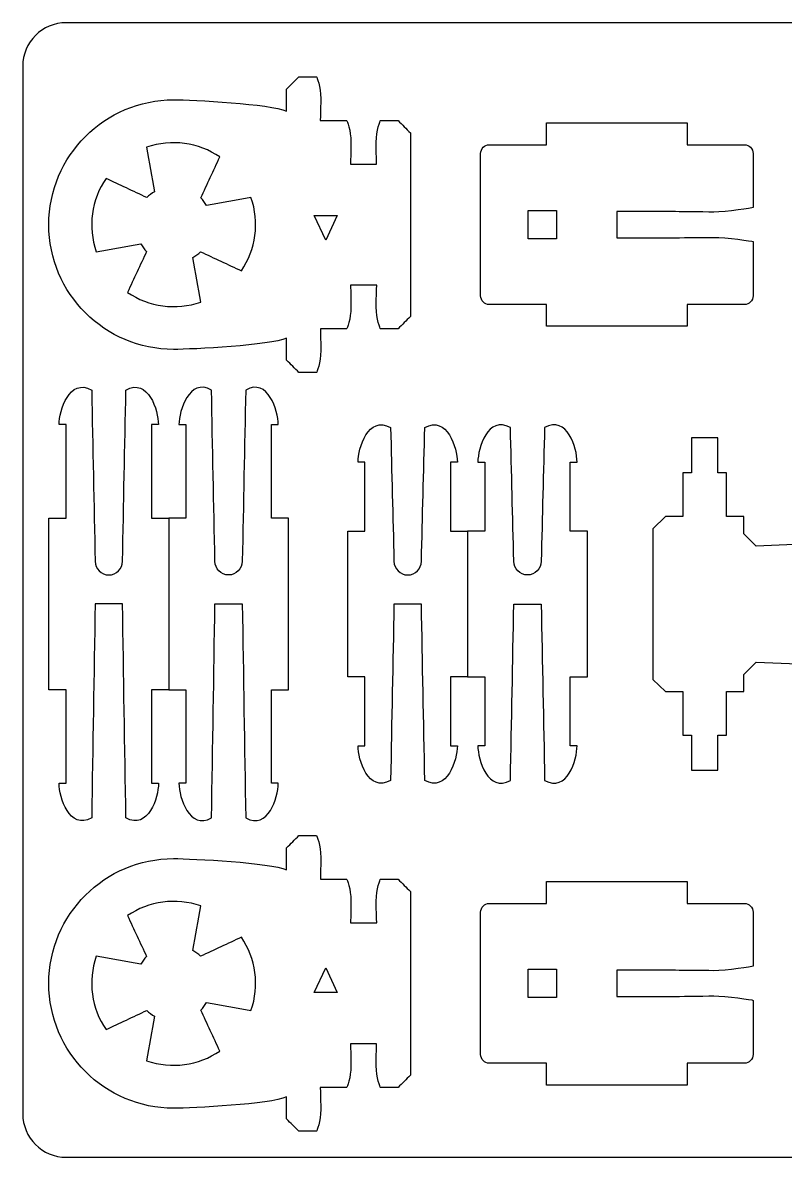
# Model space of a CAD drawing. Extents: x 0 to 680, y 0 to 410.
# Drawn here: x 0 to 87.4, y 0 to 130 of the extents above; entities that cross this region are included whole.
import ezdxf

# ---------------------------------------------------------------- set-up
doc = ezdxf.new("R2010")
doc.units = 0
doc.header["$MEASUREMENT"] = 0
doc.layers.add('DEFAULT', color=18, linetype='CONTINUOUS')

msp = doc.modelspace()

# ---------------------------------------------------------------- linework, layer by layer
at = {"layer": 'DEFAULT', "color": 1}
for points in [[(36.05, 107.92), (34.72, 105.1), (33.4, 107.92)], [(57.91, 108.49), (61.15, 108.49), (61.15, 105.24), (57.91, 105.24)], [(33.4, 18.88), (34.72, 21.7), (36.05, 18.88)], [(57.91, 21.56), (61.15, 21.56), (61.15, 18.32), (57.91, 18.32)]]:
    msp.add_lwpolyline(points, close=True, dxfattribs=at)
msp.add_lwpolyline([(95.46, 70.53), (84.04, 70.03), (82.62, 71.44), (82.62, 73.44), (80.63, 73.44), (80.63, 78.44), (79.63, 78.44), (79.63, 82.45), (76.63, 82.45), (76.63, 78.44), (75.63, 78.44), (75.63, 73.44), (73.63, 73.44), (72.21, 72.03), (72.21, 54.74), (73.63, 53.36), (75.63, 53.36), (75.63, 48.36), (76.63, 48.36), (76.63, 44.36), (79.63, 44.36), (79.63, 48.36), (80.63, 48.36), (80.63, 53.36), (82.62, 53.36), (82.62, 55.32), (84.04, 56.74), (95.46, 56.27)], dxfattribs=at)
for points, knots in [([(215, 0.01), (145, 0.01), (75, 0.01), (5, 0.01), (2.24, 0.01), (0.01, 2.25), (0.01, 5), (0.01, 45), (0.01, 85.01), (0.01, 125.01), (0.01, 127.77), (2.24, 130), (5, 130), (75, 130), (145, 130), (215, 130), (217.76, 130), (220, 127.77), (220, 125.01), (220, 85.01), (220, 45), (220, 5), (220, 2.25), (217.76, 0.01), (215, 0.01)], [0, 0, 0, 0, 595.271, 595.271, 595.271, 596.271, 596.271, 596.271, 936.431, 936.431, 936.431, 937.431, 937.431, 937.431, 1532.702, 1532.702, 1532.702, 1533.702, 1533.702, 1533.702, 1873.862, 1873.862, 1873.862, 1874.862, 1874.862, 1874.862, 1874.862]), ([(34.15, 92.43), (34.15, 93.81), (34.11, 94.59), (34.11, 94.93), (35.11, 94.93), (36.11, 94.93), (37.1, 94.93), (37.16, 94.93), (37.61, 96.04), (37.61, 97.43), (37.61, 98.81), (37.56, 99.59), (37.57, 99.93), (38.56, 99.93), (39.56, 99.93), (40.56, 99.93), (40.56, 99.59), (40.51, 98.81), (40.51, 97.42), (40.51, 96.05), (40.96, 94.92), (41.01, 94.92), (41.68, 94.92), (42.35, 94.93), (43.01, 94.93), (43.48, 95.4), (43.95, 95.87), (44.42, 96.34), (44.42, 103.35), (44.42, 110.37), (44.42, 117.38), (43.95, 117.85), (43.48, 118.32), (43.01, 118.8), (42.35, 118.8), (41.68, 118.8), (41.01, 118.8), (40.95, 118.8), (40.51, 117.68), (40.5, 116.3), (40.5, 114.92), (40.55, 114.14), (40.55, 113.8), (39.55, 113.8), (38.55, 113.8), (37.56, 113.8), (37.55, 114.14), (37.61, 114.92), (37.61, 116.3), (37.61, 117.68), (37.16, 118.8), (37.1, 118.8), (37.1, 118.8), (37.09, 118.8), (37.09, 118.8), (36.09, 118.8), (35.1, 118.8), (34.1, 118.8), (34.1, 119.14), (34.14, 119.92), (34.15, 121.3), (34.15, 122.68), (33.7, 123.8), (33.65, 123.8), (32.98, 123.81), (32.31, 123.81), (31.65, 123.81), (31.18, 123.34), (30.7, 122.87), (30.23, 122.39), (30.23, 121.56), (30.23, 120.72), (30.23, 119.88), (28.43, 120.7), (19.42, 121.17), (17.3, 121.17), (9.42, 121.17), (3, 114.75), (3, 106.86), (3, 98.98), (9.42, 92.56), (17.3, 92.57), (19.42, 92.57), (28.43, 93.03), (30.24, 93.86), (30.24, 93.02), (30.24, 92.18), (30.24, 91.34), (30.71, 90.87), (31.18, 90.4), (31.65, 89.93), (32.32, 89.93), (32.98, 89.93), (33.65, 89.93), (33.71, 89.93), (34.15, 91.05), (34.15, 92.43)], [12.33393, 12.33393, 12.33393, 12.33393, 13.33393, 13.33393, 13.33393, 21.823936, 21.823936, 21.823936, 22.823936, 22.823936, 22.823936, 23.823936, 23.823936, 23.823936, 32.303959, 32.303959, 32.303959, 33.303959, 33.303959, 33.303959, 34.303959, 34.303959, 34.303959, 39.973968, 39.973968, 39.973968, 45.630822, 45.630822, 45.630822, 105.290822, 105.290822, 105.290822, 110.947677, 110.947677, 110.947677, 116.617677, 116.617677, 116.617677, 117.617677, 117.617677, 117.617677, 118.617677, 118.617677, 118.617677, 127.107677, 127.107677, 127.107677, 128.107677, 128.107677, 128.107677, 129.107677, 129.107677, 129.107677, 129.139299, 129.139299, 129.139299, 137.619299, 137.619299, 137.619299, 138.619299, 138.619299, 138.619299, 139.619299, 139.619299, 139.619299, 145.289308, 145.289308, 145.289308, 150.960305, 150.960305, 150.960305, 158.080305, 158.080305, 158.080305, 159.080305, 159.080305, 159.080305, 160.080305, 160.080305, 160.080305, 161.080305, 161.080305, 161.080305, 162.080305, 162.080305, 162.080305, 169.220305, 169.220305, 169.220305, 174.884234, 174.884234, 174.884234, 180.554234, 180.554234, 180.554234, 181.554234, 181.554234, 181.554234, 181.554234]), ([(53.47, 97.71), (55.65, 97.71), (57.84, 97.71), (60.03, 97.71), (60.03, 96.88), (60.03, 96.05), (60.03, 95.22), (65.39, 95.22), (70.76, 95.22), (76.12, 95.22), (76.12, 96.05), (76.12, 96.88), (76.12, 97.71), (78.31, 97.71), (80.5, 97.71), (82.68, 97.71), (83.23, 97.71), (83.68, 98.16), (83.68, 98.71), (83.68, 100.78), (83.68, 102.85), (83.68, 104.92), (83.65, 104.98), (80.54, 105.41), (79.19, 105.41), (77.8, 105.41), (74.9, 105.36), (74.56, 105.36), (72.4, 105.36), (70.24, 105.36), (68.08, 105.36), (68.08, 106.36), (68.08, 107.36), (68.08, 108.36), (70.23, 108.36), (72.39, 108.36), (74.55, 108.36), (74.9, 108.36), (77.8, 108.31), (79.18, 108.31), (80.57, 108.32), (83.68, 108.76), (83.68, 108.82), (83.68, 110.88), (83.68, 112.95), (83.68, 115.01), (83.68, 115.57), (83.23, 116.02), (82.68, 116.02), (80.5, 116.02), (78.31, 116.02), (76.12, 116.02), (76.12, 116.85), (76.12, 117.68), (76.12, 118.52), (70.76, 118.52), (65.39, 118.52), (60.03, 118.52), (60.03, 117.68), (60.03, 116.85), (60.03, 116.02), (57.84, 116.02), (55.65, 116.02), (53.47, 116.02), (52.91, 116.02), (52.47, 115.57), (52.47, 115.01), (52.47, 109.58), (52.47, 104.15), (52.47, 98.71), (52.47, 98.16), (52.91, 97.71), (53.47, 97.71)], [1, 1, 1, 1, 19.602, 19.602, 19.602, 26.682, 26.682, 26.682, 72.301, 72.301, 72.301, 79.381, 79.381, 79.381, 97.981, 97.981, 97.981, 98.981, 98.981, 98.981, 116.571, 116.571, 116.571, 117.571, 117.571, 117.571, 118.571, 118.571, 118.571, 136.942003, 136.942003, 136.942003, 145.442003, 145.442003, 145.442003, 163.804003, 163.804003, 163.804003, 164.804003, 164.804003, 164.804003, 165.804003, 165.804003, 165.804003, 183.364003, 183.364003, 183.364003, 184.364003, 184.364003, 184.364003, 202.964003, 202.964003, 202.964003, 210.054003, 210.054003, 210.054003, 255.673003, 255.673003, 255.673003, 262.763003, 262.763003, 262.763003, 281.365003, 281.365003, 281.365003, 282.365003, 282.365003, 282.365003, 328.575003, 328.575003, 328.575003, 329.575003, 329.575003, 329.575003, 329.575003]), ([(12.01, 99.1), (12.74, 100.66), (13.47, 102.23), (14.2, 103.79), (13.94, 104.06), (13.71, 104.35), (13.53, 104.66), (11.83, 104.36), (10.13, 104.06), (8.44, 103.76), (7.44, 106.61), (7.89, 109.73), (9.55, 112.16), (11.11, 111.43), (12.67, 110.7), (14.23, 109.97), (14.49, 110.23), (14.79, 110.46), (15.1, 110.64), (14.8, 112.33), (14.5, 114.03), (14.2, 115.73), (17.05, 116.73), (20.17, 116.28), (22.59, 114.62), (21.86, 113.06), (21.14, 111.5), (20.41, 109.94), (20.66, 109.68), (20.89, 109.38), (21.07, 109.07), (22.77, 109.37), (24.47, 109.67), (26.16, 109.97), (27.17, 107.12), (26.71, 104), (25.06, 101.58), (23.5, 102.31), (21.94, 103.03), (20.38, 103.76), (20.11, 103.5), (19.82, 103.28), (19.51, 103.09), (19.81, 101.4), (20.11, 99.7), (20.41, 98), (17.56, 97), (14.44, 97.45), (12.01, 99.1)], [0, 0, 0, 0, 14.665064, 14.665064, 14.665064, 15.665064, 15.665064, 15.665064, 30.318644, 30.318644, 30.318644, 31.318644, 31.318644, 31.318644, 45.979483, 45.979483, 45.979483, 46.979483, 46.979483, 46.979483, 61.64291, 61.64291, 61.64291, 62.64291, 62.64291, 62.64291, 77.286528, 77.286528, 77.286528, 78.286528, 78.286528, 78.286528, 92.938371, 92.938371, 92.938371, 93.938371, 93.938371, 93.938371, 108.594373, 108.594373, 108.594373, 109.594373, 109.594373, 109.594373, 124.247953, 124.247953, 124.247953, 125.247953, 125.247953, 125.247953, 125.247953]), ([(16.73, 53.57), (16.08, 53.57), (15.43, 53.57), (14.77, 53.57), (14.77, 50), (14.77, 46.43), (14.77, 42.86), (15.03, 42.86), (15.3, 42.86), (15.56, 42.86), (15.56, 41.24), (14.38, 37.46), (11.83, 38.89), (11.7, 47.06), (11.57, 55.23), (11.44, 63.41), (10.39, 63.41), (9.35, 63.41), (8.3, 63.41), (8.17, 55.23), (8.04, 47.06), (7.91, 38.89), (5.36, 37.46), (4.18, 41.24), (4.18, 42.86), (4.45, 42.86), (4.71, 42.86), (4.97, 42.86), (4.97, 46.43), (4.97, 50), (4.97, 53.57), (4.31, 53.57), (3.66, 53.57), (3.01, 53.57), (3.01, 60.13), (3.01, 66.69), (3.01, 73.25), (3.66, 73.25), (4.31, 73.25), (4.97, 73.25), (4.97, 76.81), (4.97, 80.38), (4.97, 83.95), (4.7, 83.95), (4.44, 83.95), (4.18, 83.95), (4.18, 85.57), (5.36, 89.35), (7.91, 87.92), (8.04, 81.38), (8.17, 74.84), (8.3, 68.29), (8.3, 67.43), (9, 66.73), (9.87, 66.73), (10.74, 66.73), (11.44, 67.43), (11.44, 68.29), (11.57, 74.84), (11.7, 81.38), (11.83, 87.92), (14.38, 89.35), (15.55, 85.57), (15.55, 83.95), (15.29, 83.95), (15.03, 83.95), (14.77, 83.95), (14.77, 80.38), (14.77, 76.81), (14.77, 73.25), (15.42, 73.25), (16.08, 73.25), (16.73, 73.25)], [0, 0, 0, 0, 5.547, 5.547, 5.547, 35.902, 35.902, 35.902, 38.129, 38.129, 38.129, 39.129, 39.129, 39.129, 108.637992, 108.637992, 108.637992, 117.524992, 117.524992, 117.524992, 187.033823, 187.033823, 187.033823, 188.033823, 188.033823, 188.033823, 190.268823, 190.268823, 190.268823, 220.623829, 220.623829, 220.623829, 226.178829, 226.178829, 226.178829, 281.951829, 281.951829, 281.951829, 287.506829, 287.506829, 287.506829, 317.838829, 317.838829, 317.838829, 320.061829, 320.061829, 320.061829, 321.061829, 321.061829, 321.061829, 376.71606, 376.71606, 376.71606, 377.71606, 377.71606, 377.71606, 378.71606, 378.71606, 378.71606, 434.37011, 434.37011, 434.37011, 435.37011, 435.37011, 435.37011, 437.60311, 437.60311, 437.60311, 467.935111, 467.935111, 467.935111, 473.492111, 473.492111, 473.492111, 473.492111]), ([(21.64, 38.89), (19.08, 37.46), (17.91, 41.24), (17.91, 42.86), (18.17, 42.86), (18.43, 42.86), (18.7, 42.86), (18.69, 46.43), (18.69, 50), (18.69, 53.57), (18.04, 53.57), (17.38, 53.57), (16.73, 53.57), (16.73, 60.13), (16.73, 66.69), (16.73, 73.25), (17.38, 73.25), (18.04, 73.25), (18.69, 73.25), (18.69, 76.81), (18.69, 80.38), (18.69, 83.95), (18.43, 83.95), (18.17, 83.95), (17.91, 83.95), (17.91, 85.57), (19.08, 89.35), (21.63, 87.92), (21.76, 81.38), (21.89, 74.84), (22.03, 68.29), (22.03, 67.43), (22.73, 66.73), (23.6, 66.73), (24.46, 66.73), (25.16, 67.43), (25.16, 68.29), (25.29, 74.84), (25.42, 81.38), (25.55, 87.92), (28.1, 89.35), (29.28, 85.57), (29.28, 83.95), (29.02, 83.95), (28.75, 83.95), (28.49, 83.95), (28.49, 80.38), (28.49, 76.81), (28.49, 73.25), (29.15, 73.25), (29.8, 73.25), (30.45, 73.25), (30.45, 66.69), (30.45, 60.13), (30.45, 53.57), (29.8, 53.57), (29.15, 53.57), (28.5, 53.57), (28.5, 50), (28.5, 46.43), (28.5, 42.86), (28.76, 42.86), (29.02, 42.86), (29.28, 42.86), (29.28, 41.24), (28.11, 37.46), (25.56, 38.89), (25.42, 47.06), (25.29, 55.23), (25.16, 63.41), (24.12, 63.41), (23.07, 63.41), (22.03, 63.41), (21.9, 55.23), (21.77, 47.06), (21.64, 38.89)], [69.508832, 69.508832, 69.508832, 69.508832, 70.508832, 70.508832, 70.508832, 72.744832, 72.744832, 72.744832, 103.099838, 103.099838, 103.099838, 108.654838, 108.654838, 108.654838, 164.427838, 164.427838, 164.427838, 169.982838, 169.982838, 169.982838, 200.314838, 200.314838, 200.314838, 202.537838, 202.537838, 202.537838, 203.537838, 203.537838, 203.537838, 259.192069, 259.192069, 259.192069, 260.192069, 260.192069, 260.192069, 261.192069, 261.192069, 261.192069, 316.846119, 316.846119, 316.846119, 317.846119, 317.846119, 317.846119, 320.078119, 320.078119, 320.078119, 350.410121, 350.410121, 350.410121, 355.966121, 355.966121, 355.966121, 411.739121, 411.739121, 411.739121, 417.286121, 417.286121, 417.286121, 447.641121, 447.641121, 447.641121, 449.866121, 449.866121, 449.866121, 450.866121, 450.866121, 450.866121, 520.375129, 520.375129, 520.375129, 529.262129, 529.262129, 529.262129, 598.77096, 598.77096, 598.77096, 598.77096]), ([(50.97, 55.06), (50.32, 55.06), (49.67, 55.06), (49.01, 55.06), (49.01, 52.43), (49.01, 49.79), (49.01, 47.16), (49.27, 47.16), (49.53, 47.16), (49.8, 47.16), (49.8, 45.53), (48.63, 41.76), (46.07, 43.19), (45.94, 49.93), (45.81, 56.67), (45.68, 63.4), (44.63, 63.4), (43.59, 63.4), (42.54, 63.4), (42.41, 56.67), (42.28, 49.93), (42.15, 43.19), (39.6, 41.76), (38.42, 45.53), (38.42, 47.16), (38.68, 47.16), (38.95, 47.16), (39.21, 47.16), (39.21, 49.79), (39.21, 52.43), (39.21, 55.06), (38.55, 55.06), (37.9, 55.06), (37.25, 55.06), (37.25, 60.62), (37.25, 66.18), (37.25, 71.74), (37.9, 71.74), (38.55, 71.74), (39.21, 71.74), (39.21, 74.38), (39.21, 77.01), (39.21, 79.65), (38.95, 79.65), (38.68, 79.65), (38.42, 79.65), (38.42, 81.27), (39.6, 85.05), (42.15, 83.62), (42.28, 78.51), (42.41, 73.4), (42.54, 68.29), (42.54, 67.43), (43.25, 66.73), (44.11, 66.73), (44.98, 66.73), (45.68, 67.43), (45.68, 68.29), (45.81, 73.4), (45.94, 78.51), (46.07, 83.62), (48.62, 85.05), (49.8, 81.27), (49.8, 79.65), (49.53, 79.65), (49.27, 79.65), (49.01, 79.65), (49.01, 77.01), (49.01, 74.38), (49.01, 71.74), (49.67, 71.74), (50.32, 71.74), (50.97, 71.74)], [0, 0, 0, 0, 5.556, 5.556, 5.556, 27.958002, 27.958002, 27.958002, 30.190002, 30.190002, 30.190002, 31.190002, 31.190002, 31.190002, 88.510886, 88.510886, 88.510886, 97.398886, 97.398886, 97.398886, 154.719577, 154.719577, 154.719577, 155.719577, 155.719577, 155.719577, 157.943577, 157.943577, 157.943577, 180.345577, 180.345577, 180.345577, 185.900577, 185.900577, 185.900577, 233.187577, 233.187577, 233.187577, 238.742577, 238.742577, 238.742577, 261.144577, 261.144577, 261.144577, 263.368577, 263.368577, 263.368577, 264.368577, 264.368577, 264.368577, 307.833906, 307.833906, 307.833906, 308.833906, 308.833906, 308.833906, 309.833906, 309.833906, 309.833906, 353.299056, 353.299056, 353.299056, 354.299056, 354.299056, 354.299056, 356.531056, 356.531056, 356.531056, 378.933058, 378.933058, 378.933058, 384.489058, 384.489058, 384.489058, 384.489058]), ([(62.74, 55.06), (62.74, 52.43), (62.73, 49.79), (62.73, 47.16), (63, 47.16), (63.26, 47.16), (63.52, 47.16), (63.52, 45.53), (62.35, 41.76), (59.8, 43.19), (59.67, 49.93), (59.54, 56.67), (59.4, 63.4), (58.36, 63.4), (57.31, 63.4), (56.27, 63.4), (56.14, 56.67), (56.01, 49.93), (55.88, 43.19), (53.33, 41.76), (52.15, 45.53), (52.15, 47.16), (52.41, 47.16), (52.67, 47.16), (52.93, 47.16), (52.93, 49.79), (52.93, 52.43), (52.93, 55.06), (52.28, 55.06), (51.63, 55.06), (50.97, 55.06), (50.97, 60.62), (50.97, 66.18), (50.97, 71.74), (51.63, 71.74), (52.28, 71.74), (52.93, 71.74), (52.93, 74.38), (52.93, 77.01), (52.93, 79.65), (52.67, 79.65), (52.41, 79.65), (52.15, 79.65), (52.15, 81.27), (53.32, 85.05), (55.87, 83.62), (56.01, 78.51), (56.14, 73.4), (56.27, 68.29), (56.27, 67.43), (56.97, 66.73), (57.84, 66.73), (58.7, 66.73), (59.4, 67.43), (59.4, 68.29), (59.53, 73.4), (59.66, 78.51), (59.79, 83.62), (62.35, 85.05), (63.52, 81.27), (63.52, 79.65), (63.26, 79.65), (63, 79.65), (62.73, 79.65), (62.73, 77.01), (62.74, 74.38), (62.74, 71.74), (63.39, 71.74), (64.04, 71.74), (64.7, 71.74), (64.7, 66.18), (64.7, 60.62), (64.7, 55.06), (64.04, 55.06), (63.39, 55.06), (62.74, 55.06)], [0, 0, 0, 0, 22.402002, 22.402002, 22.402002, 24.636002, 24.636002, 24.636002, 25.636002, 25.636002, 25.636002, 82.956887, 82.956887, 82.956887, 91.844887, 91.844887, 91.844887, 149.165616, 149.165616, 149.165616, 150.165616, 150.165616, 150.165616, 152.390616, 152.390616, 152.390616, 174.792616, 174.792616, 174.792616, 180.349616, 180.349616, 180.349616, 227.636616, 227.636616, 227.636616, 233.193616, 233.193616, 233.193616, 255.595616, 255.595616, 255.595616, 257.820616, 257.820616, 257.820616, 258.820616, 258.820616, 258.820616, 302.285996, 302.285996, 302.285996, 303.285996, 303.285996, 303.285996, 304.285996, 304.285996, 304.285996, 347.751096, 347.751096, 347.751096, 348.751096, 348.751096, 348.751096, 350.985096, 350.985096, 350.985096, 373.387098, 373.387098, 373.387098, 378.943098, 378.943098, 378.943098, 426.230098, 426.230098, 426.230098, 431.786098, 431.786098, 431.786098, 431.786098]), ([(33.65, 36.87), (32.98, 36.87), (32.32, 36.87), (31.65, 36.87), (31.18, 36.4), (30.71, 35.93), (30.24, 35.46), (30.24, 34.62), (30.24, 33.78), (30.24, 32.94), (28.43, 33.77), (19.42, 34.23), (17.3, 34.23), (9.42, 34.24), (3, 27.82), (3, 19.93), (3, 12.05), (9.42, 5.63), (17.3, 5.63), (19.42, 5.63), (28.43, 6.09), (30.23, 6.92), (30.23, 6.08), (30.23, 5.24), (30.23, 4.4), (30.7, 3.93), (31.18, 3.46), (31.65, 2.99), (32.31, 2.99), (32.98, 2.99), (33.65, 2.99), (33.7, 2.99), (34.15, 4.12), (34.15, 5.49), (34.14, 6.88), (34.1, 7.65), (34.1, 8), (35.1, 8), (36.09, 8), (37.09, 8), (37.09, 8), (37.1, 8), (37.1, 8), (37.16, 8), (37.61, 9.12), (37.61, 10.5), (37.61, 11.88), (37.55, 12.66), (37.56, 13), (38.55, 13), (39.55, 13), (40.55, 13), (40.55, 12.66), (40.5, 11.88), (40.5, 10.5), (40.51, 9.12), (40.95, 8), (41.01, 8), (41.68, 8), (42.35, 8), (43.01, 8), (43.48, 8.47), (43.95, 8.94), (44.42, 9.41), (44.42, 16.43), (44.42, 23.45), (44.42, 30.46), (43.95, 30.93), (43.48, 31.4), (43.01, 31.87), (42.35, 31.87), (41.68, 31.87), (41.01, 31.88), (40.96, 31.88), (40.51, 30.75), (40.51, 29.37), (40.51, 27.99), (40.56, 27.21), (40.56, 26.87), (39.56, 26.87), (38.56, 26.87), (37.57, 26.87), (37.56, 27.21), (37.61, 27.98), (37.61, 29.37), (37.61, 30.75), (37.16, 31.87), (37.1, 31.87), (36.11, 31.87), (35.11, 31.87), (34.11, 31.87), (34.11, 32.2), (34.15, 32.99), (34.15, 34.37), (34.15, 35.75), (33.71, 36.87), (33.65, 36.87)], [10.490006, 10.490006, 10.490006, 10.490006, 16.160006, 16.160006, 16.160006, 21.823936, 21.823936, 21.823936, 28.964936, 28.964936, 28.964936, 29.964936, 29.964936, 29.964936, 30.964936, 30.964936, 30.964936, 31.964936, 31.964936, 31.964936, 32.964936, 32.964936, 32.964936, 40.084936, 40.084936, 40.084936, 45.755225, 45.755225, 45.755225, 51.425232, 51.425232, 51.425232, 52.425232, 52.425232, 52.425232, 53.425232, 53.425232, 53.425232, 61.905232, 61.905232, 61.905232, 61.936855, 61.936855, 61.936855, 62.936855, 62.936855, 62.936855, 63.936855, 63.936855, 63.936855, 72.426855, 72.426855, 72.426855, 73.426855, 73.426855, 73.426855, 74.426855, 74.426855, 74.426855, 80.096855, 80.096855, 80.096855, 85.753709, 85.753709, 85.753709, 145.413709, 145.413709, 145.413709, 151.070563, 151.070563, 151.070563, 156.740571, 156.740571, 156.740571, 157.740571, 157.740571, 157.740571, 158.740571, 158.740571, 158.740571, 167.220597, 167.220597, 167.220597, 168.220597, 168.220597, 168.220597, 169.220597, 169.220597, 169.220597, 177.710602, 177.710602, 177.710602, 178.710602, 178.710602, 178.710602, 179.710602, 179.710602, 179.710602, 179.710602]), ([(53.47, 10.79), (55.65, 10.79), (57.84, 10.79), (60.03, 10.79), (60.03, 9.96), (60.03, 9.13), (60.03, 8.29), (65.39, 8.29), (70.76, 8.29), (76.12, 8.29), (76.12, 9.13), (76.12, 9.96), (76.12, 10.79), (78.31, 10.79), (80.5, 10.79), (82.68, 10.79), (83.23, 10.79), (83.68, 11.23), (83.68, 11.79), (83.68, 13.86), (83.68, 15.93), (83.68, 17.99), (83.65, 18.06), (80.54, 18.49), (79.19, 18.49), (77.8, 18.49), (74.9, 18.44), (74.56, 18.44), (72.4, 18.44), (70.24, 18.44), (68.08, 18.43), (68.08, 19.43), (68.08, 20.43), (68.08, 21.43), (70.23, 21.43), (72.39, 21.43), (74.55, 21.43), (74.9, 21.44), (77.8, 21.39), (79.18, 21.39), (80.57, 21.39), (83.68, 21.84), (83.68, 21.9), (83.68, 23.96), (83.68, 26.03), (83.68, 28.09), (83.68, 28.64), (83.23, 29.09), (82.68, 29.09), (80.5, 29.09), (78.31, 29.09), (76.12, 29.09), (76.12, 29.93), (76.12, 30.76), (76.12, 31.59), (70.76, 31.59), (65.39, 31.59), (60.03, 31.59), (60.03, 30.76), (60.03, 29.93), (60.03, 29.09), (57.84, 29.09), (55.65, 29.09), (53.47, 29.09), (52.91, 29.09), (52.47, 28.64), (52.47, 28.09), (52.47, 22.66), (52.47, 17.22), (52.47, 11.79), (52.47, 11.23), (52.91, 10.79), (53.47, 10.79)], [1, 1, 1, 1, 19.602, 19.602, 19.602, 26.683, 26.683, 26.683, 72.302, 72.302, 72.302, 79.383, 79.383, 79.383, 97.983, 97.983, 97.983, 98.983, 98.983, 98.983, 116.572, 116.572, 116.572, 117.572, 117.572, 117.572, 118.572, 118.572, 118.572, 136.943004, 136.943004, 136.943004, 145.443004, 145.443004, 145.443004, 163.805004, 163.805004, 163.805004, 164.805004, 164.805004, 164.805004, 165.805004, 165.805004, 165.805004, 183.366004, 183.366004, 183.366004, 184.366004, 184.366004, 184.366004, 202.966004, 202.966004, 202.966004, 210.056004, 210.056004, 210.056004, 255.675004, 255.675004, 255.675004, 262.765004, 262.765004, 262.765004, 281.367004, 281.367004, 281.367004, 282.367004, 282.367004, 282.367004, 328.578004, 328.578004, 328.578004, 329.578004, 329.578004, 329.578004, 329.578004]), ([(20.41, 28.8), (20.11, 27.1), (19.81, 25.4), (19.51, 23.71), (19.82, 23.52), (20.11, 23.3), (20.38, 23.04), (21.94, 23.76), (23.5, 24.49), (25.06, 25.22), (26.71, 22.8), (27.17, 19.68), (26.16, 16.83), (24.47, 17.13), (22.77, 17.43), (21.07, 17.73), (20.89, 17.42), (20.66, 17.12), (20.41, 16.86), (21.14, 15.3), (21.86, 13.74), (22.59, 12.18), (20.17, 10.52), (17.05, 10.07), (14.2, 11.07), (14.5, 12.77), (14.8, 14.46), (15.1, 16.16), (14.79, 16.34), (14.49, 16.57), (14.23, 16.83), (12.67, 16.1), (11.11, 15.37), (9.55, 14.64), (7.89, 17.07), (7.44, 20.18), (8.44, 23.04), (10.13, 22.74), (11.83, 22.44), (13.53, 22.14), (13.71, 22.45), (13.94, 22.74), (14.2, 23.01), (13.47, 24.57), (12.74, 26.14), (12.01, 27.7), (14.44, 29.35), (17.56, 29.8), (20.41, 28.8)], [0, 0, 0, 0, 14.654565, 14.654565, 14.654565, 15.654565, 15.654565, 15.654565, 30.310144, 30.310144, 30.310144, 31.310144, 31.310144, 31.310144, 45.961987, 45.961987, 45.961987, 46.961987, 46.961987, 46.961987, 61.603792, 61.603792, 61.603792, 62.603792, 62.603792, 62.603792, 77.266234, 77.266234, 77.266234, 78.266234, 78.266234, 78.266234, 92.926651, 92.926651, 92.926651, 93.926651, 93.926651, 93.926651, 108.580405, 108.580405, 108.580405, 109.580405, 109.580405, 109.580405, 124.245469, 124.245469, 124.245469, 125.245469, 125.245469, 125.245469, 125.245469])]:
    msp.add_open_spline(points, degree=3, knots=knots, dxfattribs=at)

doc.saveas('drawing.dxf')
